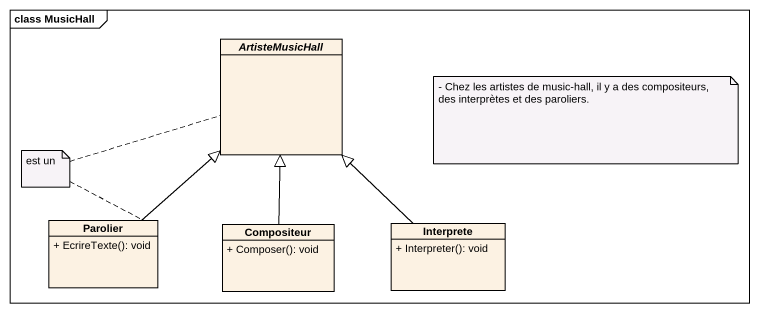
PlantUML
@startuml
mainframe class MusicHall
hide circle
hide empty members
skinparam classAttributeIconSize 0
abstract class ArtisteMusicHall
class Parolier {
  + EcrireTexte(): void
}
class Compositeur {
  + Composer(): void
}
class Interprete {
  + Interpreter(): void
}
Parolier -up-|> ArtisteMusicHall
Compositeur -up-|> ArtisteMusicHall
Interprete -up-|> ArtisteMusicHall
note as N1
  - Chez les artistes de music-hall, il y a des compositeurs, des interprètes et des paroliers.
end note
note as N2
  est un
end note
N2 .. Parolier
N2 .. ArtisteMusicHall
@enduml
